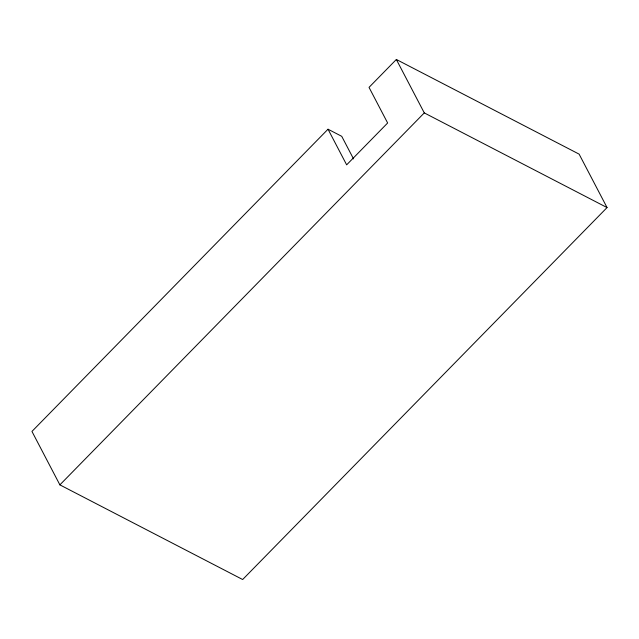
<?xml version="1.0" encoding="UTF-8"?>
<svg xmlns="http://www.w3.org/2000/svg" width="639" height="639" viewBox="0 0 639 639"><rect width="100%" height="100%" fill="white"/><g stroke="black" fill="none" stroke-linecap="round" stroke-linejoin="round"><path stroke-width="0.96" d="M328.023 129.214L31.95 431.429L59.882 484.865L242.652 579.525L607.05 207.571L579.118 154.135L396.348 59.475L369.022 87.375L387.641 122.992L346.65 164.838L328.023 129.214L341.729 136.315L353.543 158.903M59.882 484.865L424.28 112.903L396.348 59.475M424.28 112.903L607.05 207.571"/></g></svg>
